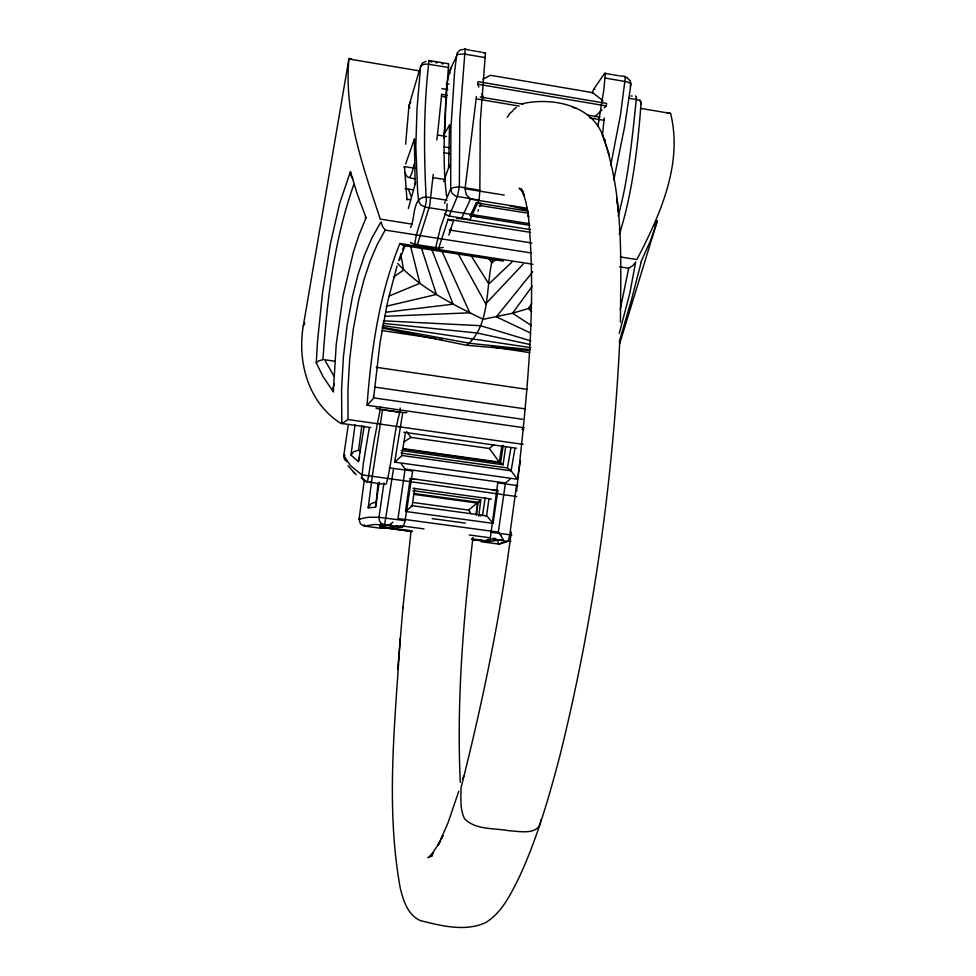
<?xml version="1.0" encoding="UTF-8"?>
<svg xmlns="http://www.w3.org/2000/svg" width="976" height="976" viewBox="0 0 976 976"><rect width="100%" height="100%" fill="white"/><g stroke="black" fill="none" stroke-linecap="round" stroke-linejoin="round"><path stroke-width="1.46" d="M333.341 391.754L336.208 344.577L343.027 296.033L353.336 252.259L359.119 234.716L366.049 217.794L356.935 193.065L350.421 171.63L339.624 203.557L330.388 243.841L322.556 292.654L317.529 341.332L316.236 362.926L323.312 377.065L333.341 391.754L333.06 387.399L334.292 383.873M405.687 163.858L414.385 139.104L415.142 184.147L408.371 208.486M620.431 322.104C620.785 259.823 623.92 195.176 602.79 135.591C591.273 104.298 551.123 97.246 522.258 103.712M364.28 524.588L364.292 525.759M381.238 526.552L381.274 528.04M350.421 171.63L350.994 175.57L352.836 178.706M498.114 541.204L498.163 540.277M444.092 138.092L444.068 134.224L449.533 125.087L448.643 167.957M479.838 191.113L480.265 122.11L485.462 52.631M619.675 342.93C612.721 481.998 593.445 620.687 559.87 755.875C548.951 797.416 537.044 838.994 518.829 878.01C510.594 894.37 501.993 912.536 485.853 922.479C465.54 932.092 440.957 925.809 420.217 920.527C407.492 914.78 403.125 899.982 400.148 887.513C385.386 805.359 395.304 721.105 400.172 638.511M444.092 134.127C447.191 113.131 443.006 87.071 451.4 67.454M322.934 359.485C326.948 300.413 334.024 240.645 353.776 184.537M524.197 427.756L367.049 405.235C371.258 350.36 378.993 294.776 399.904 243.512L533.018 264.264M405.626 144.216L408.981 105.518L410.811 102.077M619.321 234.325C632.155 194.858 637.926 146.498 641.037 103.273C641.244 98.637 631.655 99.308 628.727 98.149M417.399 243.671L417.313 244.732L429.708 205.68L433.246 174.375M447.093 97.246L441.494 96.307L441.555 94.916M441.494 96.27L437.468 135.03L446.459 136.506M402.868 608.341L410.957 531.713M402.954 607.292L397.757 669.194M448.655 64.074C445.69 105.091 441.323 153.549 446.544 195.944M448.533 67.527L427.134 64.001L422.937 64.55L420.656 66.356L422.315 63.098L425.975 61.39M383.946 483.022L378.969 517.414L379.469 520.903L381.128 523.209L383.641 524.588L402.429 527.174L391.449 526.881L381.457 528.37L363.902 525.991L360.388 523.783L359.046 519.33L364.377 479.521M437.455 135.176L436.797 139.934M379.249 482.12L375.479 507.288L368.172 507.801L372.222 476.678M602.424 135.579L604.229 117.925M376.26 502.14L377.968 483.547M540.777 819.791C540.118 836.017 519.452 831.271 508.655 830.686C494.051 827.904 475.824 830.173 464.613 818.803C459.806 809.372 461.038 798.222 460.989 787.937C482.242 703.757 500.09 618.333 511.278 532.042M490.367 538.349L490.318 541.253M604.193 120.353L589.675 117.913M472.957 537.508C463.429 618.699 456.451 700.597 460.306 782.398M604.168 107.946L606.279 105.945L606.572 103.419L478.033 81.667L477.715 84.204L478.923 86.962M380.701 407.004L374.101 440.64L368.525 476.276M516.56 491.392C526.515 398.83 537.41 305.11 527.979 212.048L528.589 217.123L526.003 202.52L522.819 191.601L524.393 195.981L520.708 188.636L523.295 192.04L519.147 188.148L522.489 190.698M478.789 516.084L480.778 499.956L413.031 490.66M465.052 188.673L476.447 96.441M348.212 425.255L343.686 456.134L344.504 459.403L346.931 461.746M403.161 526.735L404.942 521.623L412.653 471.042L389.156 467.809M476.3 98.869L519.208 106.079M364.194 426.17L358.424 461.66L350.982 455.121L355.008 424.828M414.385 139.104L415.142 144.704M381.994 523.77L381.811 526.662M605.327 73.115L603.876 89.511L597.922 126.246M476.447 515.047L478.094 502.298L414.031 493.514M490.245 538.484L497.748 482.852L517.78 485.633M476.032 514.559L477.545 503.091L480.778 499.956M499.785 534.043L498.333 532.103L505.458 483.01L510.155 479.155M351.604 59.207L349.298 58.389L348.896 58.975L303.255 326.13C297.204 362.206 308.404 402.929 340.746 423.316L370.782 427.561M380.481 524.258L380.091 527.223L411.713 531.469M380.701 524.197L380.091 527.223L383.458 524.478M492.319 259.872C485.462 287.957 490.794 324.813 466.784 345.321L382.128 328.058M414.349 479.033L410.213 478.46L405.479 511.473L493.1 523.368L497.845 490.574L492.587 489.842M516.511 485.45L509.704 535.556L508.118 541.192M605.388 78.08L625.335 81.569C629.874 81.459 632.96 87.852 630.032 80.825M619.235 333.463L629.752 293.459L635.693 261.934L632.887 265.618L628.666 268.229L620.211 309.575M361.828 425.804L358.521 450.339L353.861 451.546L351.018 455.011M385.044 484.401L365.976 481.705L363.414 480.143L361.864 477.423L363.365 463.149L369.318 427.756M411.116 506.08L412.189 505.702L414.702 488.378M486.56 515.816L489.037 498.59M491.062 532.274L511.875 535.068M401.27 450.485L503.067 464.759L505.592 447.435M372.222 476.617L382.616 409.286M449.533 125.087L450.168 130.54M401.38 464.064L405.113 469.066L398.013 518.549L498.333 532.103M368.428 476.861L367.366 481.741M520.525 460.648L517.378 479.216L394.67 462.136L402.759 412.543L406.858 412.677M485.133 497.882L482.498 515.487L480.277 515.804M514.901 448.826L511.095 470.81L401.722 455.463L405.321 433.307M503.274 445.3L500.505 462.795L501.261 464.112M501.847 446.252L499.285 462.112L402.698 448.545M478.423 209.596L477.984 211.194M511.046 470.749L507.447 467.98L510.863 447.996M604.803 141.874L605.157 139.714M393.584 468.456L384.678 524.527M435.686 247.575L440.359 228.079L446.52 210.499M435.674 247.66L435.442 248.343M387.521 302.377L380.018 342.661L373.723 397.037L373.296 396.366M610.695 165.408L620.516 114.839L625.384 77.043L626.946 77.616M375.967 408.078L380.359 409.481L399.855 412.275L400.184 407.944M640.988 262.605L641.183 261.739M387.789 301.181L397.037 265.948M410.518 227.554C415.581 218.563 411.713 196.286 426.915 197.054L446.971 200.251M640.854 263.191L640.451 264.96M613.843 179.865L624.677 126.429L630.85 84.9L630.093 86.095M640.317 265.557L631.435 299.974L619.26 341.734M399.855 412.275C393.157 434.893 392.071 463.917 386.203 483.95M592.31 93.208L593.469 89.597M618.137 215.977C628.751 178.913 632.802 131.711 636.523 97.112M446.715 209.938L447.179 203.813M368.172 507.801L371.026 503.628L375.76 502.091M405.125 173.13C410.152 184.659 412.641 170.129 414.202 164.005M619.565 343.991L657.299 220.979L650.846 239.864L641.305 261.153M410.542 242.524L414.324 244.232L438.736 248.087L448.082 219.319L530.456 232.373M657.299 220.979L655.36 224.639M458.781 791.219L448.069 822.719L438.065 845.46L442.945 835.554L441.298 838.86M449.424 232.947L453.681 220.186M465.162 49.166L459.806 118.535L459.33 186.867L457.549 195.932L449.094 216.208L444.739 213.964M448.875 235.167L450.9 228.848M449.155 216.013L470.115 219.576L478.874 200.068L455.694 196.176L452.132 193.394L450.68 189.1L444.531 203.301M398.842 260.324L400.697 254.834M443.677 181.56L449.485 165.237M406.98 200.019L404.491 166.615L415.386 168.384M479.094 199.568L479.85 191.308M399.513 260.214L404.991 245.574M303.255 326.13L304.902 323.08M402.612 249.478L405.04 244.976M456.451 218.502L461.392 218.685L470.481 199.141L527.296 208.242M477.203 216.965L470.139 215.83L476.276 202.849L528.358 211.182M401.709 455.829L394.67 462.136M462.465 778.824L463.868 776.237M479.68 206.619L481.192 203.362M484.694 53.302L482.412 52.35M641.037 104.005L640.756 101.736M316.236 362.926L318.713 360.864L322.922 359.705M507.203 117.425L509.789 113.375L512.876 110.922M414.605 245.147C416.313 230.055 423.316 216.111 426.341 201.288C423.767 155.062 423.425 106.201 429.025 60.854M439.749 842.093L430.77 855.928L433.234 853.207L427.866 857.758L432.453 855.854M404.04 167.36L404.491 166.615M619.565 233.557L620.394 231.666L619.272 229.567M530.944 252.93L385.191 230.08L377.297 244.39L370.441 260.348L364.133 279.16L358.729 300.071L353.324 328.973L349.664 359.729L347.944 389.509L348.005 419.485L342.064 423.535M464.832 49.02L469.761 50.179M531.774 303.438L528.467 308.514L512.534 313.235L483.254 319.311C452.608 304.463 421.01 288.701 397.598 263.386M359.656 457.061L358.424 461.587M619.479 75.86L624.75 76.384M532.249 286.212L512.534 313.235L531.493 325.594M376.504 503.445L375.479 507.288M532.762 271.792L496.345 316.834L530.554 333.036M412.067 506.032L406.663 510.57M655.103 224.944L654.432 225.615M503.787 542.217L499.285 544.132L481.851 541.839L490.159 538.984L508.032 541.363L510.899 541.033M523.136 264.13L485.743 303.853L457.878 253.272M450.863 188.795L453.986 187.429L459.33 186.867L479.826 190.21M511.973 262.019L488.854 283.967L471.103 255.7M594.64 116.937L602.046 109.934M415.715 182.097L415.142 184.147M403.674 442.055L410.969 437.407L489.379 448.496L493.71 444.69M347.944 419.534L523.075 444.348M496.613 259.018L491.916 262.873L488.317 257.957M413.714 502.579L468.59 510.058L478.094 502.298M513.339 109.8L516.304 107.519M367.122 405.186L373.967 397.903L522.575 419.29M453.328 220.125L450.997 220.613L448.082 219.319M479.118 501.932L477.545 503.091L414.983 494.527M382.665 525.454L380.298 527.162L411.957 531.408M393.06 522.209L390.156 524.185M393.743 276.952L403.588 270.047L400.746 253.65M474.665 215.025L470.212 215.842M483.01 79.117L490.464 75.286L592.517 92.622L603.058 100.723M480.607 203.313L476.276 202.849M443.287 247.477L438.736 248.087M389.143 295.972L419.9 283.333L410.628 246.391M506.239 542.022L506.861 541.765M531.066 307.489L528.467 308.514L531.688 311.649M505.812 542.18L498.577 544.071M628.605 268.241L619.589 266.838M359.07 519.049L368.22 517.256L378.981 517.317M364.438 526.088L373.845 524.527L384.471 524.759M388.875 524.637L381.897 526.808L411.933 530.846M386.252 306.257L436.406 294.471L421.461 248.05M485.792 515.987L486.499 515.816L412.189 505.702M461.392 218.685L530.212 229.567M446.264 84.546L449.009 83.96M344.089 455.206L345.004 455.121M404.088 245.513L403.356 245.525L503.433 261.092M501.298 539.752L490.452 541.387L471.591 538.85M502.103 539.63L502.921 539.508M487.427 539.301L488.842 541.729L471.945 539.545M385.581 312.271L453.059 304.195L431.575 248.929M666.437 112.521L670.585 113.436C683.2 163.98 659.813 215.598 636.877 259.555L620.37 256.956M384.739 316.309L469.798 312.808L441.701 250.673M493.307 490.257L497.845 490.574M383.226 320.811L480.448 325.691L530.968 340.929M379.457 517.353L405.089 520.635M466.784 345.321L528.809 350.506M383.08 323.349L476.996 332.999L530.041 344.516M530.48 349.676L470.164 343.357L382.275 327.155M432.173 518.61L465.345 523.099M367.013 481.924L364.975 480.473M416.313 479.301L492.453 489.83M416.13 479.277L414.58 479.07M464.576 49.288L459.977 50.032L456.939 53.265L454.645 71.285L450.9 128.515L450.68 189.039M399.879 525.649L424.023 528.894M469.236 534.97L488.915 537.617M493.124 538.191L495.93 538.569M388.826 524.685L391.547 525.051M395.646 525.613L398.367 525.979M472.262 539.496L488.842 541.729M516.719 496.54L362.096 474.873M412.97 488.244L491.379 499.029M405.113 469.066L505.458 483.01M403.137 449.131L500.505 462.795L503.067 464.759M400.99 453.071L507.447 467.98M410.274 478.472L414.3 479.35M382.665 409.664L402.759 412.543M403.832 432.246L516.499 448.204M374.882 387.106L525.088 408.859M335.073 361.254L324.642 359.729L334.109 376.419M376.285 367.305L527.418 389.4M382.421 325.472L530.651 347.615M381.945 330.559L436.223 338.66M439.237 339.111L442.262 339.563M492.014 346.98L529.712 352.604M403.308 245.525L399.904 243.512M411.787 224.09L380.274 219.124C363.328 167.787 343.82 113.924 348.896 58.975L419.546 70.931M449.302 229.994L531.835 243M405.089 188.527L413.397 189.869M479.009 205.387L528.541 213.305M407.236 199.263L410.225 199.738M529.419 223.687L425.048 207.083L420.644 204.85L418.594 201.19L417.618 191.308L415.813 146.815L417.008 108.897L420.607 66.331L408.956 105.664L409.81 107.885M477.41 216.989L529.98 225.346M433.051 177.62L445.019 179.547M415.264 178.84L409.92 177.961M504.214 195.078L465.04 188.783L466.296 194.81L470.481 199.141M526.589 209.706L509.911 205.838M443.543 152.634L449.509 153.61M443.934 146.839L449.546 147.766M572.753 107.445L575.755 107.958M441.823 88.621L447.825 89.633M480.204 97.002L523.002 104.2M587.991 115.119L599.85 117.12M441.457 94.282L447.411 95.282M448.557 63.83L428.891 60.463M594.982 89.28L593.774 89.072L604.608 73.31L612.05 74.591M430.88 61.842L432.1 62.049M435.784 62.684L437.004 62.891M441.908 63.721L443.128 63.928M630.972 95.892L632.167 96.099M640.512 108.348L670.585 113.436M477.715 84.204L606.279 105.945M471.03 50.398L476.093 51.264M477.362 51.484L481.156 52.131M613.282 74.798L618.235 75.652M485.292 57.596L463.905 53.973L457.39 54.436L449.18 71.724L450.034 73.334M360.034 519.317L359.461 519.208M624.433 76.714L625.238 76.567M366.012 217.782L365.244 217.514M523.709 429.708L521.892 429.147M635.876 96.819L635.669 95.904M627.056 77.677L629.874 80.544M361.706 474.714L350.543 465.662L343.747 455.45M364.304 479.985L361.205 477.618M486.792 515.938L493.1 523.368M360.534 451.778L359.046 450.4M347.981 465.747L356.216 474.763M385.191 230.08L382.543 226.359L381.006 221.918L372.112 237.51L364.487 255.187L357.96 274.878L352.519 296.277L347.053 325.862L343.357 357.375L341.563 390.01L341.832 423.596M353.349 472.006L354.239 472.957M511.278 471.042L517.378 479.216M406.76 431.66L410.969 437.407M489.379 448.496L500.969 464.43M499.895 534.189L500.383 534.872M500.432 534.946L501.091 535.897M639.78 99.772L640.5 101.053M501.139 535.97L502.969 539.155M468.59 510.058L470.969 513.608M370.758 482.449L370.416 481.729M481.924 93.867L483.718 98.015M445.373 96.917L446.569 99.686M408.432 189.405L411.189 196.481M498.285 543.754L498.102 542.217M602.79 135.591L609.317 154.867M481.607 541.509L481.461 540.228M448.643 168.445L448.557 167.787M618.235 212.195L616.942 198.372L617.393 203.301"/></g></svg>
